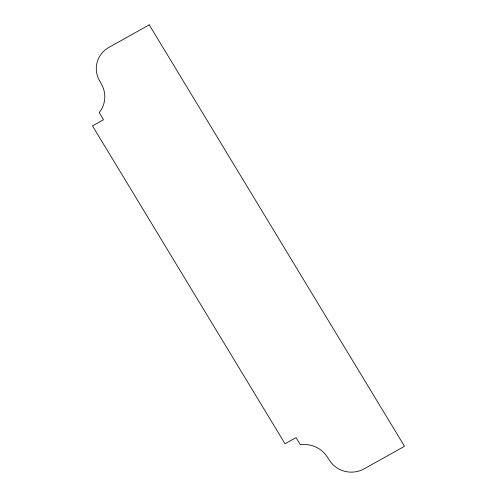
<?xml version="1.0" encoding="UTF-8"?>
<svg xmlns="http://www.w3.org/2000/svg" width="497" height="497" viewBox="0 0 497 497"><rect width="100%" height="100%" fill="white"/><g stroke="black" fill="none" stroke-linecap="round" stroke-linejoin="round"><path stroke-width="0.75" d="M149.249 24.85L108.862 47.426A25.589 24.695 8.9 0 0 99.381 80.427L101.543 84.291A26.919 25.981 8.9 0 1 99.189 112.589L103.513 119.734L92.498 125.89L285.023 443.759L296.038 437.602L300.362 444.747A26.919 25.981 8.9 0 1 327.138 456.762L329.567 460.477A25.589 24.695 8.9 0 0 364.115 468.864L404.502 446.287L149.249 24.85"/></g></svg>
